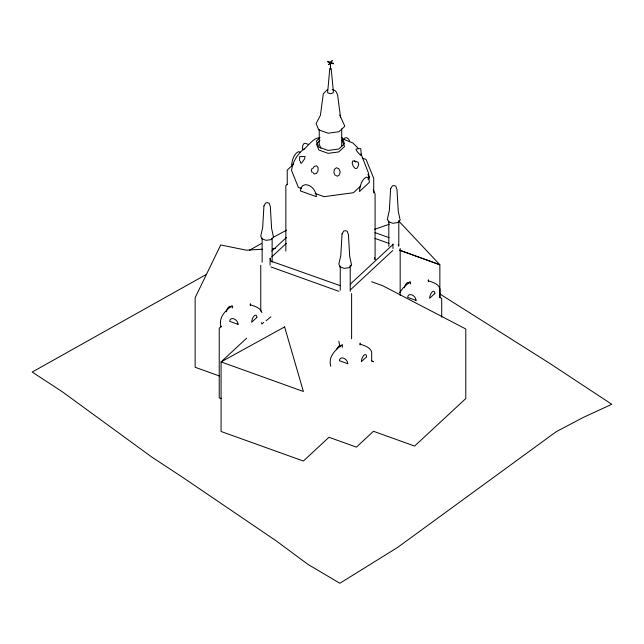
<?xml version="1.0" encoding="UTF-8"?>
<svg xmlns="http://www.w3.org/2000/svg" width="644" height="644" viewBox="0 0 644 644"><rect width="100%" height="100%" fill="white"/><g stroke="black" fill="none" stroke-linecap="round" stroke-linejoin="round"><path stroke-width="0.97" d="M300.434 161.386L300.394 162.86L301.489 163.222L304.725 158.69L304.974 156.452L299.629 156.661L299.629 160.767M329.784 68.449L327.619 92.76L330.364 93.75L333.214 92.865L333.318 91.005L331.177 68.473M360.535 154.769L360.487 155.276L357.251 151.614L355.963 149.585L356.213 149.046L360.27 148.498L360.793 148.933L361.308 155.172M291.547 166.063C291.982 160.815 293.358 154.335 298.405 151.662L300.015 152.056M339.718 173.952L340.169 171.731L338.816 168.728L336.409 167.738L334.365 169.332L333.874 172.576L335.122 175.297M399.65 292.722L402.822 288.295L409.906 281.718M312.082 168.438L311.277 170.193L312.082 172.536M303.541 149.851L308.774 144.522L305.232 143.25L304.024 143.523L302.817 145.496L302.318 148.007L302.817 149.593M312.928 168.414L314.288 166.393L316.639 165.854L318.168 167.786L317.959 171.054L316.413 173.51L314.159 173.952L313.073 172.729M327.289 89.758L323.296 93.807L320.43 115.276L316.124 123.559L318.651 129.814L328.102 133.211L338.937 131.746L344.814 126.296L339.799 114.978M304.242 148.7C297.415 154.029 292.609 161.845 291.547 170.491L298.405 187.468L301.215 188.483M308.967 144.304C312.066 141.503 315.029 137.647 319.674 137.864M319.996 137.631L316.389 140.98L318.869 147.122L328.142 150.446L338.776 149.014L344.548 143.66L342.069 137.518M293.68 164.091L287.224 170.08L287.224 184.578M317.106 143.21L319.996 140.529M287.305 184.248L285.839 185.601L285.839 251.112M343.502 139.265L344.967 137.905L346.907 137.752L348.847 139.297L349.652 141.632M271.824 251.031L286.403 237.499M271.824 256.827L286.403 243.295M360.688 185.987L353.443 192.717L324.045 196.678L315.077 193.458M367.933 179.257L369.382 177.913L368.392 172.842L361.051 153.972M231.929 305.675C225.038 311.181 218.445 317.13 221.013 326.911M221.367 326.331L219.234 328.311L219.234 397.879L221.125 398.556M246.668 338.164L221.077 361.92L221.077 431.488L303.38 461.032L328.971 437.276L356.406 447.129L373.464 431.287L414.615 446.059L465.789 398.547L465.789 328.979L382.592 285.67L371.62 281.734M263.726 322.322L261.883 324.037L261.319 322.644M350.489 283.964L392.751 244.72L392.977 243.923L392.977 248.568M350.489 289.76L392.751 250.524M341.666 345.071C334.767 350.578 328.182 356.526 330.75 366.307M266.077 320.809L270.899 316.816M339.573 174.701L337.48 176.174L335.902 175.587M206.41 274.392L32.2 372.047L62.5 391.89L151.638 456.958L182.727 477.381L276.437 541.032L307.993 564.41L339.871 583.271L397.67 547.384L556.271 431.665L583.472 417.336L611.8 404.295L549.686 363.345L439.788 293.914M249.574 250.186L261.569 243.464M273.684 237.032L286.669 230.141M374.389 229.393L389.354 224.225M355.705 168.575L356.905 168.309L358.112 166.337L358.611 163.826L358.112 162.24L354.578 160.968L352.703 161L352.163 163.206L353.282 166.305L354.981 168.317M262.333 249.212L246.322 250.186L220.731 244.953L195.14 297.697L195.14 367.265L219.459 375.999M272.34 248.608L275.342 248.431M340.241 285.662L270.899 261.126L270.078 258.147L270.078 265.111M332.24 89.532L334.896 90.482L336.377 92.044L337.641 95.175L340.507 117.192M342.407 138.806L352.944 143.032L358.346 148.45M362.379 158.134L366.09 159.462L373.713 178.324L373.713 192.822M374.937 232.589L389.097 237.668M374.937 238.385L389.097 243.472M428.147 280.712C432.567 282.378 438.411 283.545 439.924 288.745L439.924 297.447L441.704 298.365L441.704 317.251M270.899 266.922L338.857 291.321M250.105 304.652C254.549 306.327 260.426 307.478 261.947 312.71M359.843 344.049C364.287 345.723 370.163 346.875 371.685 352.107L371.685 360.801L373.464 361.719L371.58 361.043M399.674 250.234L439.86 264.756L439.86 297.552M399.489 250.13L439.86 264.756L398.708 220.997M354.578 160.968L355.633 162.055M398.209 244.704L398.797 246.153L398.797 221.069M367.941 174.339L369.382 177.913M373.222 189.473L375.09 194.11L375.09 259.621L374.341 257.769M342.069 140.416L344.548 146.558L338.776 151.912L328.142 153.344L318.869 150.02L316.389 143.878M320.881 148.233L319.231 144.143L319.231 129.653M338.857 341.215L339.823 346.472M428.357 279.681L428.357 281.613M410.558 282.072L410.558 284.004M400.174 248.447L400.174 295.427M388.807 221.125L388.807 246.362M360.117 343.035L360.117 344.967M351.608 293.543L351.608 338.744M350.231 265.159L350.231 291.249M342.318 344.459L342.318 347.366M341.706 128.897L341.706 146.293M340.241 266.125L340.241 290.299M272.13 238.127L272.13 262.205M262.14 238.175L262.14 262.253M260.756 265.28L260.756 311.261M250.379 303.638L250.379 305.57M232.581 306.029L232.581 307.961M226.31 311.768A4.91 2.117 -70.3 0 1 228.709 307.067A4.91 2.117 -70.3 0 1 231.099 307.317M404.287 287.804A4.91 2.117 -70.3 0 1 406.678 283.11A4.91 2.117 -70.3 0 1 409.077 283.36M336.611 349.338A4.91 2.117 -70.3 0 1 340.837 346.714M330.469 62.895L330.453 68.924L330.469 62.895M263.943 205.903L262.672 227.525L260.756 236.034L261.883 238.819L266.077 240.325L270.899 239.673L273.507 237.25L271.591 228.37L270.319 206.515L269.103 203.222L267.526 202.651L265.722 202.9L263.943 205.903M342.045 233.949L340.773 255.563L338.857 264.08L339.984 266.858L344.178 268.363L349 267.719L351.608 265.296L349.7 256.417L348.42 234.553L347.205 231.26L345.627 230.697L343.824 230.938L342.045 233.949M390.618 188.853L389.338 210.475L387.43 218.984L388.549 221.769L392.751 223.275L397.565 222.623L400.174 220.2L398.266 211.321L396.986 189.465L395.77 186.172L394.2 185.601L392.389 185.842L390.618 188.853M359.843 187.879L359.465 191.55L369.382 182.341L369.004 179.37L367.933 177.543L366.323 177.156C362.258 179.048 360.906 183.878 359.843 187.879M301.022 187.839L300.418 190.946L316.365 196.67C316.067 190.833 311.527 184.764 305.337 184.675L302.752 185.633L301.022 187.839M332.175 60.729L328.762 64.481L332.175 60.729M256.843 317.444L251.659 322.258A4.91 2.117 -70.3 0 1 254.251 315.842A4.91 2.117 -70.3 0 1 256.843 317.444M366.581 356.84L361.397 361.654A4.91 2.117 -70.3 0 1 363.989 355.238A4.91 2.117 -70.3 0 1 366.581 356.84M434.821 293.487L429.637 298.301A4.91 2.117 -70.3 0 1 432.229 291.885A4.91 2.117 -70.3 0 1 434.821 293.487M284.616 326.919L221.077 361.92L303.38 391.472L284.616 326.919M333.214 63.305L327.724 61.333L327.724 61.913L333.214 63.885L333.214 63.305M416.024 300.378L407.684 297.383A4.91 3.405 47.1 0 1 411.854 294.872A4.91 3.405 47.1 0 1 416.024 300.378M238.055 324.334L229.715 321.34A4.91 3.405 47.1 0 1 233.885 318.828A4.91 3.405 47.1 0 1 238.055 324.334M347.784 363.731L339.444 360.737A4.91 3.405 47.1 0 1 343.614 358.225A4.91 3.405 47.1 0 1 347.784 363.731"/></g></svg>
